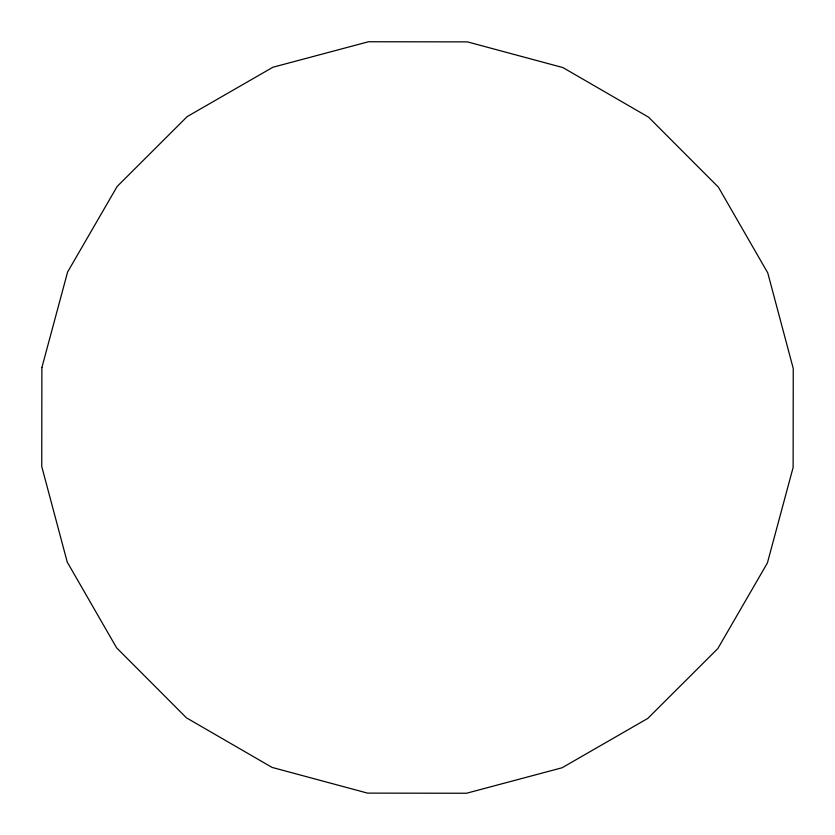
<?xml version="1.0" encoding="UTF-8"?>
<svg xmlns="http://www.w3.org/2000/svg" width="835" height="835" viewBox="0 0 835 835"><rect width="100%" height="100%" fill="white"/><g stroke="black" fill="none" stroke-linecap="round" stroke-linejoin="round"><path stroke-width="1.25" d="M41.875 367.567L41.75 466.494L67.228 562.07L116.587 647.803L186.445 717.839L272.053 767.407L367.567 793.125L466.494 793.25L562.07 767.772L647.803 718.413L717.839 648.555L767.407 562.947L793.125 467.433L793.25 368.506L767.772 272.93L718.413 187.197L648.555 117.161L562.947 67.593L467.433 41.875L368.506 41.75L272.93 67.228L187.197 116.587L117.161 186.445L67.593 272.053L41.875 367.567"/></g></svg>
